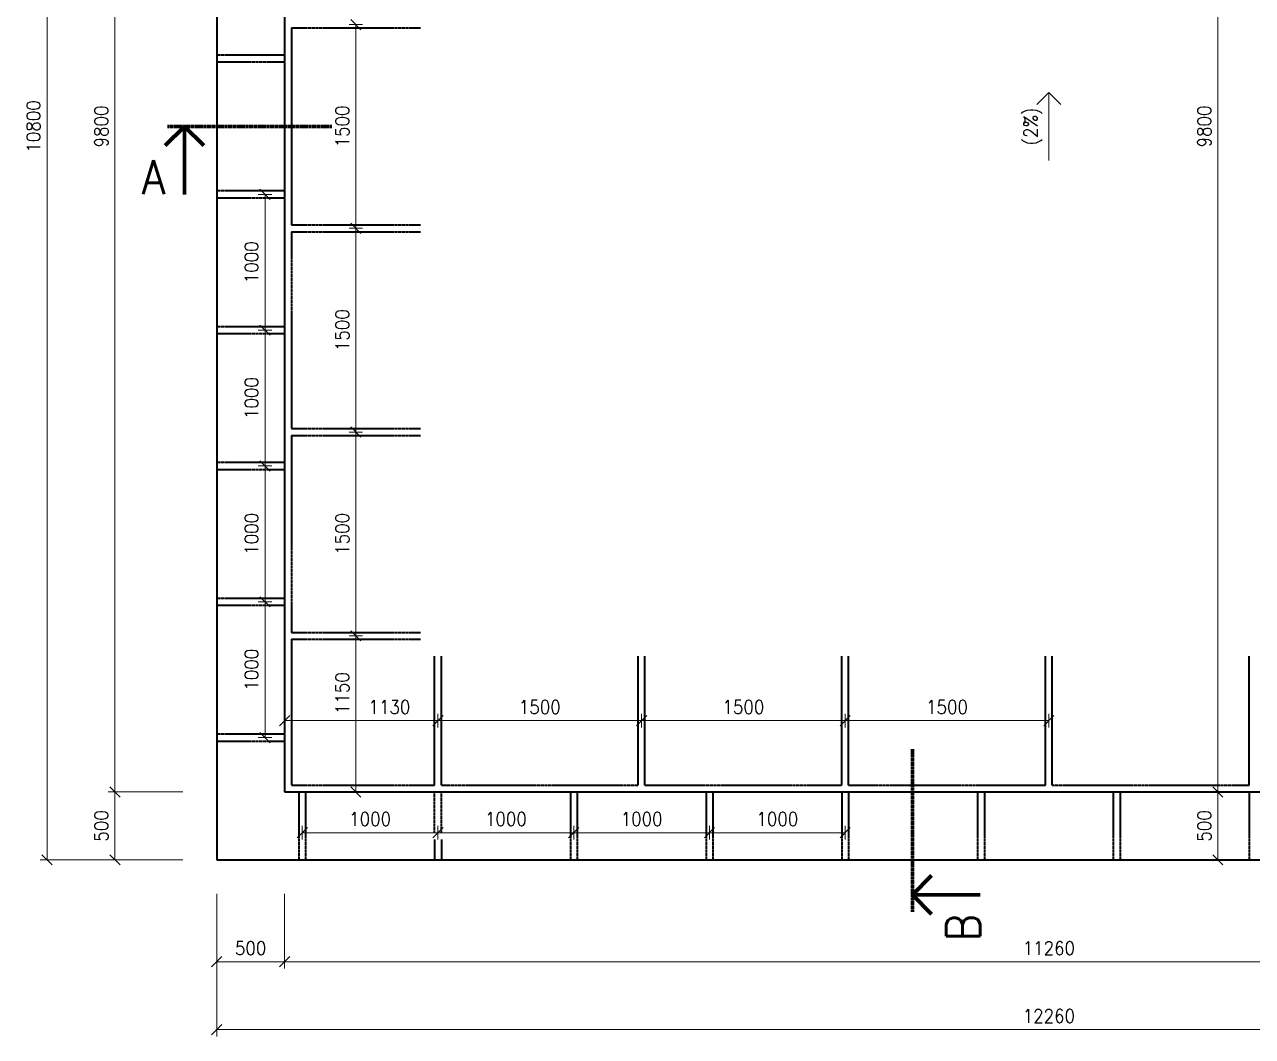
# Model space of a CAD drawing. Header units: millimetres. Extents: x 12861 to 36957, y 18531 to 36351.
# Drawn here: x 17711 to 26757, y 22635 to 30085 of the extents above; entities that cross this region are included whole.
import ezdxf
from ezdxf.enums import TextEntityAlignment as Align

# ---------------------------------------------------------------- set-up
doc = ezdxf.new("R2010")
doc.units = ezdxf.units.MM
doc.header["$MEASUREMENT"] = 0
doc.linetypes.add('ACAD_ISO02W100', pattern=[15, 12, -3])
doc.linetypes.add('ACAD_ISO10W100', pattern=[18, 12, -3, 0, -3])
for name, color, linetype, lineweight in [('0.18', 51, 'Continuous', 18), ('0.25', 7, 'Continuous', 25), ('0.35', 6, 'Continuous', 35), ('0.6', 10, 'Continuous', 60), ('0.7', 30, 'Continuous', 70)]:
    doc.layers.add(name, color=color, linetype=linetype, lineweight=lineweight)
doc.styles.add('MyTextStyle', font='romans.shx', dxfattribs={"width": 0.9})
doc.dimstyles.new('Standard SK ext', dxfattribs={"dimtxt": 100, "dimasz": 75, "dimexe": 50, "dimexo": 0, "dimgap": 50, "dimtad": 1, "dimdec": 0, "dimrnd": 5, "dimzin": 0, "dimdsep": 46, "dimtxsty": 'MyTextStyle', "dimblk": 'OBLIQUE', "dimcen": 0, "dimclrd": 51, "dimclre": 51, "dimadec": 0, "dimazin": 0, "dimtfac": 1, "dimtdec": 0, "dimtofl": 0, "dimtmove": 0, "dimatfit": 2, "dimfxl": 500, "dimfxlon": 1, "dimtolj": 1, "dimtzin": 0, "dimlwd": 18, "dimlwe": 18, "dimarcsym": 0})
doc.dimstyles.new('Standard SK int', dxfattribs={"dimtxt": 100, "dimasz": 75, "dimexe": 50, "dimexo": 0, "dimgap": 50, "dimtad": 1, "dimdec": 0, "dimrnd": 5, "dimzin": 0, "dimtxsty": 'MyTextStyle', "dimblk": 'OBLIQUE', "dimcen": 0, "dimclrd": 51, "dimclre": 51, "dimadec": 0, "dimazin": 1, "dimtm": 1e-09, "dimtfac": 1, "dimtdec": 0, "dimtofl": 0, "dimtmove": 0, "dimatfit": 2, "dimfxl": 50, "dimfxlon": 1, "dimtfill": 1, "dimtfillclr": 250, "dimtolj": 1, "dimtzin": 0, "dimlwd": 18, "dimlwe": 18, "dimarcsym": 0})

# ---------------------------------------------------------------- blocks, each defined once
blk = doc.blocks.new('_Oblique')
at = {"color": 0, "linetype": 'ByBlock', "lineweight": -2}
blk.add_line((-0.5, -0.5), (0.5, 0.5), dxfattribs=at)
blk = doc.blocks.new('*D4')
at = {"layer": '0.25', "color": 51, "linetype": 'Continuous', "lineweight": 18, "transparency": 16777216}
for p, q in [((19127.1, 23684.9), (19127.1, 23134.9)), ((19627.1, 23684.9), (19627.1, 23134.9)), ((19127.1, 23184.9), (19627.1, 23184.9))]:
    blk.add_line(p, q, dxfattribs=at)
at = {"layer": 'Defpoints', "color": 0, "linetype": 'Continuous', "transparency": 16777216}
for p in [(19627.1, 24434.9), (19127.1, 23934.9), (19627.1, 23184.9)]:
    blk.add_point(p, dxfattribs=at)
at = {"layer": '0.25', "color": 51, "linetype": 'Continuous', "lineweight": 18, "transparency": 16777216, "xscale": 75, "yscale": 75, "zscale": 75, "rotation": 180}
blk.add_blockref('_Oblique', (19127.1, 23184.9), dxfattribs=at)
at = {"layer": '0.25', "color": 51, "linetype": 'Continuous', "lineweight": 18, "transparency": 16777216, "xscale": 75, "yscale": 75, "zscale": 75}
blk.add_blockref('_Oblique', (19627.1, 23184.9), dxfattribs=at)
at = {"layer": '0.25', "color": 0, "linetype": 'Continuous', "transparency": 16777216, "insert": (19377.1, 23284.9), "char_height": 100, "attachment_point": 5, "style": 'MyTextStyle'}
blk.add_mtext('\\A1;500', dxfattribs=at)
blk = doc.blocks.new('*D5')
at = {"layer": '0.25', "color": 51, "linetype": 'Continuous', "lineweight": 18, "transparency": 16777216}
for p, q in [((19627.1, 23684.9), (19627.1, 23134.9)), ((30887.1, 23684.9), (30887.1, 23134.9)), ((19627.1, 23184.9), (30887.1, 23184.9))]:
    blk.add_line(p, q, dxfattribs=at)
at = {"layer": 'Defpoints', "color": 0, "linetype": 'Continuous', "transparency": 16777216}
for p in [(19627.1, 24434.9), (30887.1, 24434.9), (30887.1, 23184.9)]:
    blk.add_point(p, dxfattribs=at)
at = {"layer": '0.25', "color": 51, "linetype": 'Continuous', "lineweight": 18, "transparency": 16777216, "xscale": 75, "yscale": 75, "zscale": 75, "rotation": 180}
blk.add_blockref('_Oblique', (19627.1, 23184.9), dxfattribs=at)
at = {"layer": '0.25', "color": 51, "linetype": 'Continuous', "lineweight": 18, "transparency": 16777216, "xscale": 75, "yscale": 75, "zscale": 75}
blk.add_blockref('_Oblique', (30887.1, 23184.9), dxfattribs=at)
at = {"layer": '0.25', "color": 0, "linetype": 'Continuous', "transparency": 16777216, "insert": (25257.1, 23284.9), "char_height": 100, "attachment_point": 5, "style": 'MyTextStyle'}
blk.add_mtext('\\A1;11260', dxfattribs=at)
blk = doc.blocks.new('*D7')
at = {"layer": '0.25', "color": 51, "linetype": 'Continuous', "lineweight": 18, "transparency": 16777216}
for p, q in [((19127.1, 23184.9), (19127.1, 22634.9)), ((31387.1, 23184.9), (31387.1, 22634.9)), ((19127.1, 22684.9), (31387.1, 22684.9))]:
    blk.add_line(p, q, dxfattribs=at)
at = {"layer": 'Defpoints', "color": 0, "linetype": 'Continuous', "transparency": 16777216}
for p in [(19127.1, 23934.9), (31387.1, 23934.9), (31387.1, 22684.9)]:
    blk.add_point(p, dxfattribs=at)
at = {"layer": '0.25', "color": 51, "linetype": 'Continuous', "lineweight": 18, "transparency": 16777216, "xscale": 75, "yscale": 75, "zscale": 75, "rotation": 180}
blk.add_blockref('_Oblique', (19127.1, 22684.9), dxfattribs=at)
at = {"layer": '0.25', "color": 51, "linetype": 'Continuous', "lineweight": 18, "transparency": 16777216, "xscale": 75, "yscale": 75, "zscale": 75}
blk.add_blockref('_Oblique', (31387.1, 22684.9), dxfattribs=at)
at = {"layer": '0.25', "color": 0, "linetype": 'Continuous', "transparency": 16777216, "insert": (25257.1, 22784.9), "char_height": 100, "attachment_point": 5, "style": 'MyTextStyle'}
blk.add_mtext('\\A1;12260', dxfattribs=at)
blk = doc.blocks.new('*D8')
at = {"layer": '0.25', "color": 51, "linetype": 'Continuous', "lineweight": 18, "transparency": 16777216}
for p, q in [((18877.1, 24434.9), (18327.1, 24434.9)), ((18377.1, 23934.9), (18377.1, 24434.9)), ((18877.1, 23934.9), (18327.1, 23934.9))]:
    blk.add_line(p, q, dxfattribs=at)
at = {"layer": 'Defpoints', "color": 0, "linetype": 'Continuous', "transparency": 16777216}
for p in [(18377.1, 24434.9), (19627.1, 24434.9), (19127.1, 23934.9)]:
    blk.add_point(p, dxfattribs=at)
at = {"layer": '0.25', "color": 51, "linetype": 'Continuous', "lineweight": 18, "transparency": 16777216, "xscale": 75, "yscale": 75, "zscale": 75}
for p, rotation in [((18377.1, 24434.9), 90), ((18377.1, 23934.9), 270)]:
    blk.add_blockref('_Oblique', p, dxfattribs=dict(at, rotation=rotation))
at = {"layer": '0.25', "color": 0, "linetype": 'Continuous', "transparency": 16777216, "insert": (18277.1, 24184.9), "char_height": 100, "attachment_point": 5, "rotation": 90, "style": 'MyTextStyle'}
blk.add_mtext('\\A1;500', dxfattribs=at)
blk = doc.blocks.new('*D9')
at = {"layer": '0.25', "color": 51, "linetype": 'Continuous', "lineweight": 18, "transparency": 16777216}
for p, q in [((18877.1, 34234.9), (18327.1, 34234.9)), ((18377.1, 24434.9), (18377.1, 34234.9)), ((18877.1, 24434.9), (18327.1, 24434.9))]:
    blk.add_line(p, q, dxfattribs=at)
at = {"layer": 'Defpoints', "color": 0, "linetype": 'Continuous', "transparency": 16777216}
for p in [(18377.1, 34234.9), (19627.1, 34234.9), (19627.1, 24434.9)]:
    blk.add_point(p, dxfattribs=at)
at = {"layer": '0.25', "color": 51, "linetype": 'Continuous', "lineweight": 18, "transparency": 16777216, "xscale": 75, "yscale": 75, "zscale": 75}
for p, rotation in [((18377.1, 34234.9), 90), ((18377.1, 24434.9), 270)]:
    blk.add_blockref('_Oblique', p, dxfattribs=dict(at, rotation=rotation))
at = {"layer": '0.25', "color": 0, "linetype": 'Continuous', "transparency": 16777216, "insert": (18277.1, 29334.9), "char_height": 100, "attachment_point": 5, "rotation": 90, "style": 'MyTextStyle'}
blk.add_mtext('\\A1;9800', dxfattribs=at)
blk = doc.blocks.new('*D11')
at = {"layer": '0.25', "color": 51, "linetype": 'Continuous', "lineweight": 18, "transparency": 16777216}
for p, q in [((18377.1, 34734.9), (17827.1, 34734.9)), ((17877.1, 23934.9), (17877.1, 34734.9)), ((18377.1, 23934.9), (17827.1, 23934.9))]:
    blk.add_line(p, q, dxfattribs=at)
at = {"layer": 'Defpoints', "color": 0, "linetype": 'Continuous', "transparency": 16777216}
for p in [(17877.1, 34734.9), (19127.1, 34734.9), (19127.1, 23934.9)]:
    blk.add_point(p, dxfattribs=at)
at = {"layer": '0.25', "color": 51, "linetype": 'Continuous', "lineweight": 18, "transparency": 16777216, "xscale": 75, "yscale": 75, "zscale": 75}
for p, rotation in [((17877.1, 34734.9), 90), ((17877.1, 23934.9), 270)]:
    blk.add_blockref('_Oblique', p, dxfattribs=dict(at, rotation=rotation))
at = {"layer": '0.25', "color": 0, "linetype": 'Continuous', "transparency": 16777216, "insert": (17777.1, 29334.9), "char_height": 100, "attachment_point": 5, "rotation": 90, "style": 'MyTextStyle'}
blk.add_mtext('\\A1;10800', dxfattribs=at)
blk = doc.blocks.new('*D13')
at = {"layer": '0.25', "color": 51, "linetype": 'Continuous', "lineweight": 18, "transparency": 16777216}
for p, q in [((32137.1, 34734.9), (32687.1, 34734.9)), ((32637.1, 23934.9), (32637.1, 34734.9)), ((32137.1, 23934.9), (32687.1, 23934.9))]:
    blk.add_line(p, q, dxfattribs=at)
at = {"layer": 'Defpoints', "color": 0, "linetype": 'Continuous', "transparency": 16777216}
for p in [(19127.1, 34734.9), (32637.1, 34734.9), (31387.1, 23934.9)]:
    blk.add_point(p, dxfattribs=at)
at = {"layer": '0.25', "color": 51, "linetype": 'Continuous', "lineweight": 18, "transparency": 16777216, "xscale": 75, "yscale": 75, "zscale": 75}
for p, rotation in [((32637.1, 34734.9), 90), ((32637.1, 23934.9), 270)]:
    blk.add_blockref('_Oblique', p, dxfattribs=dict(at, rotation=rotation))
at = {"layer": '0.25', "color": 0, "linetype": 'Continuous', "transparency": 16777216, "insert": (32537.1, 29334.9), "char_height": 100, "attachment_point": 5, "rotation": 90, "style": 'MyTextStyle'}
blk.add_mtext('\\A1;10800', dxfattribs=at)
blk = doc.blocks.new('*D14')
at = {"layer": '0.25', "color": 51, "linetype": 'Continuous', "lineweight": 18, "transparency": 16777216}
for p, q in [((19627.1, 24909.9), (19627.1, 25009.9)), ((20757.1, 24909.9), (20757.1, 25009.9)), ((19627.1, 24959.9), (20757.1, 24959.9))]:
    blk.add_line(p, q, dxfattribs=at)
at = {"layer": 'Defpoints', "color": 0, "linetype": 'Continuous', "transparency": 16777216}
for p in [(20757.1, 24959.9), (19627.1, 24809.9), (20757.1, 24484.9)]:
    blk.add_point(p, dxfattribs=at)
at = {"layer": '0.25', "color": 51, "linetype": 'Continuous', "lineweight": 18, "transparency": 16777216, "xscale": 75, "yscale": 75, "zscale": 75, "rotation": 180}
blk.add_blockref('_Oblique', (19627.1, 24959.9), dxfattribs=at)
at = {"layer": '0.25', "color": 51, "linetype": 'Continuous', "lineweight": 18, "transparency": 16777216, "xscale": 75, "yscale": 75, "zscale": 75}
blk.add_blockref('_Oblique', (20757.1, 24959.9), dxfattribs=at)
at = {"layer": '0.25', "color": 0, "linetype": 'Continuous', "transparency": 16777216, "insert": (20399.2, 25059.9), "char_height": 100, "attachment_point": 5, "style": 'MyTextStyle', "bg_fill": 3, "box_fill_scale": 1.25, "bg_fill_color": 256, "bg_fill_true_color": 13158600, "bg_fill_transparency": 0}
blk.add_mtext('\\A1;1130', dxfattribs=at)
blk = doc.blocks.new('*D15')
at = {"layer": '0.25', "color": 51, "linetype": 'Continuous', "lineweight": 18, "transparency": 16777216}
for p, q in [((20757.1, 24909.9), (20757.1, 25009.9)), ((22257.1, 24909.9), (22257.1, 25009.9)), ((20757.1, 24959.9), (22257.1, 24959.9))]:
    blk.add_line(p, q, dxfattribs=at)
at = {"layer": 'Defpoints', "color": 0, "linetype": 'Continuous', "transparency": 16777216}
for p in [(22257.1, 24959.9), (20757.1, 24484.9), (22257.1, 24484.9)]:
    blk.add_point(p, dxfattribs=at)
at = {"layer": '0.25', "color": 51, "linetype": 'Continuous', "lineweight": 18, "transparency": 16777216, "xscale": 75, "yscale": 75, "zscale": 75, "rotation": 180}
blk.add_blockref('_Oblique', (20757.1, 24959.9), dxfattribs=at)
at = {"layer": '0.25', "color": 51, "linetype": 'Continuous', "lineweight": 18, "transparency": 16777216, "xscale": 75, "yscale": 75, "zscale": 75}
blk.add_blockref('_Oblique', (22257.1, 24959.9), dxfattribs=at)
at = {"layer": '0.25', "color": 0, "linetype": 'Continuous', "transparency": 16777216, "insert": (21507.1, 25059.9), "char_height": 100, "attachment_point": 5, "style": 'MyTextStyle', "bg_fill": 3, "box_fill_scale": 1.25, "bg_fill_color": 256, "bg_fill_true_color": 13158600, "bg_fill_transparency": 0}
blk.add_mtext('\\A1;1500', dxfattribs=at)
blk = doc.blocks.new('*D16')
at = {"layer": '0.25', "color": 51, "linetype": 'Continuous', "lineweight": 18, "transparency": 16777216}
for p, q in [((22257.1, 24909.9), (22257.1, 25009.9)), ((23757.1, 24909.9), (23757.1, 25009.9)), ((22257.1, 24959.9), (23757.1, 24959.9))]:
    blk.add_line(p, q, dxfattribs=at)
at = {"layer": 'Defpoints', "color": 0, "linetype": 'Continuous', "transparency": 16777216}
for p in [(23757.1, 24959.9), (22257.1, 24484.9), (23757.1, 24484.9)]:
    blk.add_point(p, dxfattribs=at)
at = {"layer": '0.25', "color": 51, "linetype": 'Continuous', "lineweight": 18, "transparency": 16777216, "xscale": 75, "yscale": 75, "zscale": 75, "rotation": 180}
blk.add_blockref('_Oblique', (22257.1, 24959.9), dxfattribs=at)
at = {"layer": '0.25', "color": 51, "linetype": 'Continuous', "lineweight": 18, "transparency": 16777216, "xscale": 75, "yscale": 75, "zscale": 75}
blk.add_blockref('_Oblique', (23757.1, 24959.9), dxfattribs=at)
at = {"layer": '0.25', "color": 0, "linetype": 'Continuous', "transparency": 16777216, "insert": (23007.1, 25059.9), "char_height": 100, "attachment_point": 5, "style": 'MyTextStyle', "bg_fill": 3, "box_fill_scale": 1.25, "bg_fill_color": 256, "bg_fill_true_color": 13158600, "bg_fill_transparency": 0}
blk.add_mtext('\\A1;1500', dxfattribs=at)
blk = doc.blocks.new('*D17')
at = {"layer": '0.25', "color": 51, "linetype": 'Continuous', "lineweight": 18, "transparency": 16777216}
for p, q in [((23757.1, 24909.9), (23757.1, 25009.9)), ((25257.1, 24909.9), (25257.1, 25009.9)), ((23757.1, 24959.9), (25257.1, 24959.9))]:
    blk.add_line(p, q, dxfattribs=at)
at = {"layer": 'Defpoints', "color": 0, "linetype": 'Continuous', "transparency": 16777216}
for p in [(25257.1, 24959.9), (23757.1, 24484.9), (25257.1, 24484.9)]:
    blk.add_point(p, dxfattribs=at)
at = {"layer": '0.25', "color": 51, "linetype": 'Continuous', "lineweight": 18, "transparency": 16777216, "xscale": 75, "yscale": 75, "zscale": 75, "rotation": 180}
blk.add_blockref('_Oblique', (23757.1, 24959.9), dxfattribs=at)
at = {"layer": '0.25', "color": 51, "linetype": 'Continuous', "lineweight": 18, "transparency": 16777216, "xscale": 75, "yscale": 75, "zscale": 75}
blk.add_blockref('_Oblique', (25257.1, 24959.9), dxfattribs=at)
at = {"layer": '0.25', "color": 0, "linetype": 'Continuous', "transparency": 16777216, "insert": (24507.1, 25059.9), "char_height": 100, "attachment_point": 5, "style": 'MyTextStyle', "bg_fill": 3, "box_fill_scale": 1.25, "bg_fill_color": 256, "bg_fill_true_color": 13158600, "bg_fill_transparency": 0}
blk.add_mtext('\\A1;1500', dxfattribs=at)
blk = doc.blocks.new('*D18')
at = {"layer": '0.25', "color": 51, "linetype": 'Continuous', "lineweight": 18, "transparency": 16777216}
for p, q in [((20102.1, 25584.9), (20202.1, 25584.9)), ((20152.1, 24434.9), (20152.1, 25584.9)), ((20102.1, 24434.9), (20202.1, 24434.9))]:
    blk.add_line(p, q, dxfattribs=at)
at = {"layer": 'Defpoints', "color": 0, "linetype": 'Continuous', "transparency": 16777216}
for p in [(19677.1, 25584.9), (20152.1, 25584.9), (19627.1, 24434.9)]:
    blk.add_point(p, dxfattribs=at)
at = {"layer": '0.25', "color": 51, "linetype": 'Continuous', "lineweight": 18, "transparency": 16777216, "xscale": 75, "yscale": 75, "zscale": 75}
for p, rotation in [((20152.1, 25584.9), 90), ((20152.1, 24434.9), 270)]:
    blk.add_blockref('_Oblique', p, dxfattribs=dict(at, rotation=rotation))
at = {"layer": '0.25', "color": 0, "linetype": 'Continuous', "transparency": 16777216, "insert": (20052.1, 25162.2), "char_height": 100, "attachment_point": 5, "rotation": 90, "style": 'MyTextStyle', "bg_fill": 3, "box_fill_scale": 1.25, "bg_fill_color": 256, "bg_fill_true_color": 13158600, "bg_fill_transparency": 0}
blk.add_mtext('\\A1;1150', dxfattribs=at)
blk = doc.blocks.new('*D19')
at = {"layer": '0.25', "color": 51, "linetype": 'Continuous', "lineweight": 18, "transparency": 16777216}
for p, q in [((20102.1, 27084.9), (20202.1, 27084.9)), ((20152.1, 25584.9), (20152.1, 27084.9)), ((20102.1, 25584.9), (20202.1, 25584.9))]:
    blk.add_line(p, q, dxfattribs=at)
at = {"layer": 'Defpoints', "color": 0, "linetype": 'Continuous', "transparency": 16777216}
for p in [(19677.1, 27084.9), (20152.1, 27084.9), (19677.1, 25584.9)]:
    blk.add_point(p, dxfattribs=at)
at = {"layer": '0.25', "color": 51, "linetype": 'Continuous', "lineweight": 18, "transparency": 16777216, "xscale": 75, "yscale": 75, "zscale": 75}
for p, rotation in [((20152.1, 27084.9), 90), ((20152.1, 25584.9), 270)]:
    blk.add_blockref('_Oblique', p, dxfattribs=dict(at, rotation=rotation))
at = {"layer": '0.25', "color": 0, "linetype": 'Continuous', "transparency": 16777216, "insert": (20052.1, 26334.9), "char_height": 100, "attachment_point": 5, "rotation": 90, "style": 'MyTextStyle', "bg_fill": 3, "box_fill_scale": 1.25, "bg_fill_color": 256, "bg_fill_true_color": 13158600, "bg_fill_transparency": 0}
blk.add_mtext('\\A1;1500', dxfattribs=at)
blk = doc.blocks.new('*D20')
at = {"layer": '0.25', "color": 51, "linetype": 'Continuous', "lineweight": 18, "transparency": 16777216}
for p, q in [((20102.1, 28584.9), (20202.1, 28584.9)), ((20152.1, 27084.9), (20152.1, 28584.9)), ((20102.1, 27084.9), (20202.1, 27084.9))]:
    blk.add_line(p, q, dxfattribs=at)
at = {"layer": 'Defpoints', "color": 0, "linetype": 'Continuous', "transparency": 16777216}
for p in [(19677.1, 28584.9), (20152.1, 28584.9), (19677.1, 27084.9)]:
    blk.add_point(p, dxfattribs=at)
at = {"layer": '0.25', "color": 51, "linetype": 'Continuous', "lineweight": 18, "transparency": 16777216, "xscale": 75, "yscale": 75, "zscale": 75}
for p, rotation in [((20152.1, 28584.9), 90), ((20152.1, 27084.9), 270)]:
    blk.add_blockref('_Oblique', p, dxfattribs=dict(at, rotation=rotation))
at = {"layer": '0.25', "color": 0, "linetype": 'Continuous', "transparency": 16777216, "insert": (20052.1, 27834.9), "char_height": 100, "attachment_point": 5, "rotation": 90, "style": 'MyTextStyle', "bg_fill": 3, "box_fill_scale": 1.25, "bg_fill_color": 256, "bg_fill_true_color": 13158600, "bg_fill_transparency": 0}
blk.add_mtext('\\A1;1500', dxfattribs=at)
blk = doc.blocks.new('*D21')
at = {"layer": '0.25', "color": 51, "linetype": 'Continuous', "lineweight": 18, "transparency": 16777216}
for p, q in [((20102.1, 30084.9), (20202.1, 30084.9)), ((20152.1, 28584.9), (20152.1, 30084.9)), ((20102.1, 28584.9), (20202.1, 28584.9))]:
    blk.add_line(p, q, dxfattribs=at)
at = {"layer": 'Defpoints', "color": 0, "linetype": 'Continuous', "transparency": 16777216}
for p in [(19677.1, 30084.9), (20152.1, 30084.9), (19677.1, 28584.9)]:
    blk.add_point(p, dxfattribs=at)
at = {"layer": '0.25', "color": 51, "linetype": 'Continuous', "lineweight": 18, "transparency": 16777216, "xscale": 75, "yscale": 75, "zscale": 75}
for p, rotation in [((20152.1, 30084.9), 90), ((20152.1, 28584.9), 270)]:
    blk.add_blockref('_Oblique', p, dxfattribs=dict(at, rotation=rotation))
at = {"layer": '0.25', "color": 0, "linetype": 'Continuous', "transparency": 16777216, "insert": (20052.1, 29334.9), "char_height": 100, "attachment_point": 5, "rotation": 90, "style": 'MyTextStyle', "bg_fill": 3, "box_fill_scale": 1.25, "bg_fill_color": 256, "bg_fill_true_color": 13158600, "bg_fill_transparency": 0}
blk.add_mtext('\\A1;1500', dxfattribs=at)
blk = doc.blocks.new('*D28')
at = {"layer": '0.25', "color": 51, "linetype": 'Continuous', "lineweight": 18, "transparency": 16777216}
for p, q in [((26552.5, 24434.9), (26452.5, 24434.9)), ((26502.5, 23934.9), (26502.5, 24434.9)), ((26552.5, 23934.9), (26452.5, 23934.9))]:
    blk.add_line(p, q, dxfattribs=at)
at = {"layer": 'Defpoints', "color": 0, "linetype": 'Continuous', "transparency": 16777216}
for p in [(26502.5, 24434.9), (30887.1, 24434.9), (30887.1, 23934.9)]:
    blk.add_point(p, dxfattribs=at)
at = {"layer": '0.25', "color": 51, "linetype": 'Continuous', "lineweight": 18, "transparency": 16777216, "xscale": 75, "yscale": 75, "zscale": 75}
for p, rotation in [((26502.5, 24434.9), 90), ((26502.5, 23934.9), 270)]:
    blk.add_blockref('_Oblique', p, dxfattribs=dict(at, rotation=rotation))
at = {"layer": '0.25', "color": 0, "linetype": 'Continuous', "transparency": 16777216, "insert": (26402.5, 24184.9), "char_height": 100, "attachment_point": 5, "rotation": 90, "style": 'MyTextStyle', "bg_fill": 3, "box_fill_scale": 1.25, "bg_fill_color": 256, "bg_fill_true_color": 13158600, "bg_fill_transparency": 0}
blk.add_mtext('\\A1;500', dxfattribs=at)
blk = doc.blocks.new('*D29')
at = {"layer": '0.25', "color": 51, "linetype": 'Continuous', "lineweight": 18, "transparency": 16777216}
for p, q in [((26452.5, 34234.9), (26552.5, 34234.9)), ((26502.5, 24434.9), (26502.5, 34234.9)), ((26552.5, 24434.9), (26452.5, 24434.9))]:
    blk.add_line(p, q, dxfattribs=at)
at = {"layer": 'Defpoints', "color": 0, "linetype": 'Continuous', "transparency": 16777216}
for p in [(19627.1, 34234.9), (26502.5, 34234.9), (30887.1, 24434.9)]:
    blk.add_point(p, dxfattribs=at)
at = {"layer": '0.25', "color": 51, "linetype": 'Continuous', "lineweight": 18, "transparency": 16777216, "xscale": 75, "yscale": 75, "zscale": 75}
for p, rotation in [((26502.5, 34234.9), 90), ((26502.5, 24434.9), 270)]:
    blk.add_blockref('_Oblique', p, dxfattribs=dict(at, rotation=rotation))
at = {"layer": '0.25', "color": 0, "linetype": 'Continuous', "transparency": 16777216, "insert": (26402.5, 29334.9), "char_height": 100, "attachment_point": 5, "rotation": 90, "style": 'MyTextStyle', "bg_fill": 3, "box_fill_scale": 1.25, "bg_fill_color": 256, "bg_fill_true_color": 13158600, "bg_fill_transparency": 0}
blk.add_mtext('\\A1;9800', dxfattribs=at)
blk = doc.blocks.new('*D38')
at = {"layer": '0.25', "color": 51, "linetype": 'Continuous', "lineweight": 18, "transparency": 16777216}
for p, q in [((19757.1, 24184.9), (19757.1, 24084.9)), ((20757.1, 24184.9), (20757.1, 24084.9)), ((19757.1, 24134.9), (20757.1, 24134.9))]:
    blk.add_line(p, q, dxfattribs=at)
at = {"layer": 'Defpoints', "color": 0, "linetype": 'Continuous', "transparency": 16777216}
for p in [(19757.1, 24434.9), (20757.1, 24434.9), (20757.1, 24134.9)]:
    blk.add_point(p, dxfattribs=at)
at = {"layer": '0.25', "color": 51, "linetype": 'Continuous', "lineweight": 18, "transparency": 16777216, "xscale": 75, "yscale": 75, "zscale": 75, "rotation": 180}
blk.add_blockref('_Oblique', (19757.1, 24134.9), dxfattribs=at)
at = {"layer": '0.25', "color": 51, "linetype": 'Continuous', "lineweight": 18, "transparency": 16777216, "xscale": 75, "yscale": 75, "zscale": 75}
blk.add_blockref('_Oblique', (20757.1, 24134.9), dxfattribs=at)
at = {"layer": '0.25', "color": 0, "linetype": 'Continuous', "transparency": 16777216, "insert": (20257.1, 24234.9), "char_height": 100, "attachment_point": 5, "style": 'MyTextStyle', "bg_fill": 3, "box_fill_scale": 1.25, "bg_fill_color": 256, "bg_fill_true_color": 13158600, "bg_fill_transparency": 0}
blk.add_mtext('\\A1;1000', dxfattribs=at)
blk = doc.blocks.new('*D39')
at = {"layer": '0.25', "color": 51, "linetype": 'Continuous', "lineweight": 18, "transparency": 16777216}
for p, q in [((20757.1, 24184.9), (20757.1, 24084.9)), ((21757.1, 24184.9), (21757.1, 24084.9)), ((20757.1, 24134.9), (21757.1, 24134.9))]:
    blk.add_line(p, q, dxfattribs=at)
at = {"layer": 'Defpoints', "color": 0, "linetype": 'Continuous', "transparency": 16777216}
for p in [(20757.1, 24434.9), (21757.1, 24434.9), (21757.1, 24134.9)]:
    blk.add_point(p, dxfattribs=at)
at = {"layer": '0.25', "color": 51, "linetype": 'Continuous', "lineweight": 18, "transparency": 16777216, "xscale": 75, "yscale": 75, "zscale": 75, "rotation": 180}
blk.add_blockref('_Oblique', (20757.1, 24134.9), dxfattribs=at)
at = {"layer": '0.25', "color": 51, "linetype": 'Continuous', "lineweight": 18, "transparency": 16777216, "xscale": 75, "yscale": 75, "zscale": 75}
blk.add_blockref('_Oblique', (21757.1, 24134.9), dxfattribs=at)
at = {"layer": '0.25', "color": 0, "linetype": 'Continuous', "transparency": 16777216, "insert": (21257.1, 24234.9), "char_height": 100, "attachment_point": 5, "style": 'MyTextStyle', "bg_fill": 3, "box_fill_scale": 1.25, "bg_fill_color": 256, "bg_fill_true_color": 13158600, "bg_fill_transparency": 0}
blk.add_mtext('\\A1;1000', dxfattribs=at)
blk = doc.blocks.new('*D40')
at = {"layer": '0.25', "color": 51, "linetype": 'Continuous', "lineweight": 18, "transparency": 16777216}
for p, q in [((21757.1, 24184.9), (21757.1, 24084.9)), ((22757.1, 24184.9), (22757.1, 24084.9)), ((21757.1, 24134.9), (22757.1, 24134.9))]:
    blk.add_line(p, q, dxfattribs=at)
at = {"layer": 'Defpoints', "color": 0, "linetype": 'Continuous', "transparency": 16777216}
for p in [(21757.1, 24434.9), (22757.1, 24434.9), (22757.1, 24134.9)]:
    blk.add_point(p, dxfattribs=at)
at = {"layer": '0.25', "color": 51, "linetype": 'Continuous', "lineweight": 18, "transparency": 16777216, "xscale": 75, "yscale": 75, "zscale": 75, "rotation": 180}
blk.add_blockref('_Oblique', (21757.1, 24134.9), dxfattribs=at)
at = {"layer": '0.25', "color": 51, "linetype": 'Continuous', "lineweight": 18, "transparency": 16777216, "xscale": 75, "yscale": 75, "zscale": 75}
blk.add_blockref('_Oblique', (22757.1, 24134.9), dxfattribs=at)
at = {"layer": '0.25', "color": 0, "linetype": 'Continuous', "transparency": 16777216, "insert": (22257.1, 24234.9), "char_height": 100, "attachment_point": 5, "style": 'MyTextStyle', "bg_fill": 3, "box_fill_scale": 1.25, "bg_fill_color": 256, "bg_fill_true_color": 13158600, "bg_fill_transparency": 0}
blk.add_mtext('\\A1;1000', dxfattribs=at)
blk = doc.blocks.new('*D41')
at = {"layer": '0.25', "color": 51, "linetype": 'Continuous', "lineweight": 18, "transparency": 16777216}
for p, q in [((22757.1, 24184.9), (22757.1, 24084.9)), ((23757.1, 24184.9), (23757.1, 24084.9)), ((22757.1, 24134.9), (23757.1, 24134.9))]:
    blk.add_line(p, q, dxfattribs=at)
at = {"layer": 'Defpoints', "color": 0, "linetype": 'Continuous', "transparency": 16777216}
for p in [(22757.1, 24434.9), (23757.1, 24434.9), (23757.1, 24134.9)]:
    blk.add_point(p, dxfattribs=at)
at = {"layer": '0.25', "color": 51, "linetype": 'Continuous', "lineweight": 18, "transparency": 16777216, "xscale": 75, "yscale": 75, "zscale": 75, "rotation": 180}
blk.add_blockref('_Oblique', (22757.1, 24134.9), dxfattribs=at)
at = {"layer": '0.25', "color": 51, "linetype": 'Continuous', "lineweight": 18, "transparency": 16777216, "xscale": 75, "yscale": 75, "zscale": 75}
blk.add_blockref('_Oblique', (23757.1, 24134.9), dxfattribs=at)
at = {"layer": '0.25', "color": 0, "linetype": 'Continuous', "transparency": 16777216, "insert": (23257.1, 24234.9), "char_height": 100, "attachment_point": 5, "style": 'MyTextStyle', "bg_fill": 3, "box_fill_scale": 1.25, "bg_fill_color": 256, "bg_fill_true_color": 13158600, "bg_fill_transparency": 0}
blk.add_mtext('\\A1;1000', dxfattribs=at)
blk = doc.blocks.new('*D42')
at = {"layer": '0.25', "color": 51, "linetype": 'Continuous', "lineweight": 18, "transparency": 16777216}
for p, q in [((19433.3, 25834.9), (19533.3, 25834.9)), ((19483.3, 24834.9), (19483.3, 25834.9)), ((19433.3, 24834.9), (19533.3, 24834.9))]:
    blk.add_line(p, q, dxfattribs=at)
at = {"layer": 'Defpoints', "color": 0, "linetype": 'Continuous', "transparency": 16777216}
for p in [(19127.1, 25834.9), (19483.3, 25834.9), (19127.1, 24834.9)]:
    blk.add_point(p, dxfattribs=at)
at = {"layer": '0.25', "color": 51, "linetype": 'Continuous', "lineweight": 18, "transparency": 16777216, "xscale": 75, "yscale": 75, "zscale": 75}
for p, rotation in [((19483.3, 25834.9), 90), ((19483.3, 24834.9), 270)]:
    blk.add_blockref('_Oblique', p, dxfattribs=dict(at, rotation=rotation))
at = {"layer": '0.25', "color": 0, "linetype": 'Continuous', "transparency": 16777216, "insert": (19383.3, 25334.9), "char_height": 100, "attachment_point": 5, "rotation": 90, "style": 'MyTextStyle', "bg_fill": 3, "box_fill_scale": 1.25, "bg_fill_color": 256, "bg_fill_true_color": 13158600, "bg_fill_transparency": 0}
blk.add_mtext('\\A1;1000', dxfattribs=at)
blk = doc.blocks.new('*D43')
at = {"layer": '0.25', "color": 51, "linetype": 'Continuous', "lineweight": 18, "transparency": 16777216}
for p, q in [((19433.3, 26834.9), (19533.3, 26834.9)), ((19483.3, 25834.9), (19483.3, 26834.9)), ((19433.3, 25834.9), (19533.3, 25834.9))]:
    blk.add_line(p, q, dxfattribs=at)
at = {"layer": 'Defpoints', "color": 0, "linetype": 'Continuous', "transparency": 16777216}
for p in [(19127.1, 26834.9), (19483.3, 26834.9), (19127.1, 25834.9)]:
    blk.add_point(p, dxfattribs=at)
at = {"layer": '0.25', "color": 51, "linetype": 'Continuous', "lineweight": 18, "transparency": 16777216, "xscale": 75, "yscale": 75, "zscale": 75}
for p, rotation in [((19483.3, 26834.9), 90), ((19483.3, 25834.9), 270)]:
    blk.add_blockref('_Oblique', p, dxfattribs=dict(at, rotation=rotation))
at = {"layer": '0.25', "color": 0, "linetype": 'Continuous', "transparency": 16777216, "insert": (19383.3, 26334.9), "char_height": 100, "attachment_point": 5, "rotation": 90, "style": 'MyTextStyle', "bg_fill": 3, "box_fill_scale": 1.25, "bg_fill_color": 256, "bg_fill_true_color": 13158600, "bg_fill_transparency": 0}
blk.add_mtext('\\A1;1000', dxfattribs=at)
blk = doc.blocks.new('*D44')
at = {"layer": '0.25', "color": 51, "linetype": 'Continuous', "lineweight": 18, "transparency": 16777216}
for p, q in [((19433.3, 27834.9), (19533.3, 27834.9)), ((19483.3, 26834.9), (19483.3, 27834.9)), ((19433.3, 26834.9), (19533.3, 26834.9))]:
    blk.add_line(p, q, dxfattribs=at)
at = {"layer": 'Defpoints', "color": 0, "linetype": 'Continuous', "transparency": 16777216}
for p in [(19127.1, 27834.9), (19483.3, 27834.9), (19127.1, 26834.9)]:
    blk.add_point(p, dxfattribs=at)
at = {"layer": '0.25', "color": 51, "linetype": 'Continuous', "lineweight": 18, "transparency": 16777216, "xscale": 75, "yscale": 75, "zscale": 75}
for p, rotation in [((19483.3, 27834.9), 90), ((19483.3, 26834.9), 270)]:
    blk.add_blockref('_Oblique', p, dxfattribs=dict(at, rotation=rotation))
at = {"layer": '0.25', "color": 0, "linetype": 'Continuous', "transparency": 16777216, "insert": (19383.3, 27334.9), "char_height": 100, "attachment_point": 5, "rotation": 90, "style": 'MyTextStyle', "bg_fill": 3, "box_fill_scale": 1.25, "bg_fill_color": 256, "bg_fill_true_color": 13158600, "bg_fill_transparency": 0}
blk.add_mtext('\\A1;1000', dxfattribs=at)
blk = doc.blocks.new('*D45')
at = {"layer": '0.25', "color": 51, "linetype": 'Continuous', "lineweight": 18, "transparency": 16777216}
for p, q in [((19433.3, 28834.9), (19533.3, 28834.9)), ((19483.3, 27834.9), (19483.3, 28834.9)), ((19433.3, 27834.9), (19533.3, 27834.9))]:
    blk.add_line(p, q, dxfattribs=at)
at = {"layer": 'Defpoints', "color": 0, "linetype": 'Continuous', "transparency": 16777216}
for p in [(19127.1, 28834.9), (19483.3, 28834.9), (19127.1, 27834.9)]:
    blk.add_point(p, dxfattribs=at)
at = {"layer": '0.25', "color": 51, "linetype": 'Continuous', "lineweight": 18, "transparency": 16777216, "xscale": 75, "yscale": 75, "zscale": 75}
for p, rotation in [((19483.3, 28834.9), 90), ((19483.3, 27834.9), 270)]:
    blk.add_blockref('_Oblique', p, dxfattribs=dict(at, rotation=rotation))
at = {"layer": '0.25', "color": 0, "linetype": 'Continuous', "transparency": 16777216, "insert": (19383.3, 28334.9), "char_height": 100, "attachment_point": 5, "rotation": 90, "style": 'MyTextStyle', "bg_fill": 3, "box_fill_scale": 1.25, "bg_fill_color": 256, "bg_fill_true_color": 13158600, "bg_fill_transparency": 0}
blk.add_mtext('\\A1;1000', dxfattribs=at)

msp = doc.modelspace()

# ---------------------------------------------------------------- linework, layer by layer
at = {"layer": '0.18', "linetype": 'Continuous'}
for p, q in [((25257.1, 29584.9), (25168.7, 29496.5)), ((25257.1, 29084.9), (25257.1, 29584.9)), ((25257.1, 29584.9), (25345.4, 29496.5))]:
    msp.add_line(p, q, dxfattribs=at)
at = {"layer": '0.35', "linetype": 'ACAD_ISO02W100', "ltscale": 0.2}
for p, q in [((19677.1, 30059.9), (20627.1, 30059.9)), ((19627.1, 29859.9), (19127.1, 29859.9)), ((19127.1, 29809.9), (19627.1, 29809.9)), ((19627.1, 28859.9), (19127.1, 28859.9)), ((19127.1, 28809.9), (19627.1, 28809.9)), ((19677.1, 28609.9), (20627.1, 28609.9)), ((19677.1, 28559.9), (20627.1, 28559.9)), ((19627.1, 27859.9), (19127.1, 27859.9)), ((19127.1, 27809.9), (19627.1, 27809.9)), ((19677.1, 27109.9), (20627.1, 27109.9)), ((19677.1, 27059.9), (20627.1, 27059.9)), ((19627.1, 26859.9), (19127.1, 26859.9)), ((19127.1, 26809.9), (19627.1, 26809.9)), ((19627.1, 25859.9), (19127.1, 25859.9)), ((19127.1, 25809.9), (19627.1, 25809.9)), ((19677.1, 25609.9), (20627.1, 25609.9)), ((19677.1, 25559.9), (20627.1, 25559.9)), ((20732.1, 24484.9), (20732.1, 25434.9)), ((20782.1, 24484.9), (20782.1, 25434.9)), ((22232.1, 24484.9), (22232.1, 25434.9)), ((22282.1, 24484.9), (22282.1, 25434.9)), ((23732.1, 24484.9), (23732.1, 25434.9)), ((23782.1, 24484.9), (23782.1, 25434.9)), ((25232.1, 24484.9), (25232.1, 25434.9)), ((25282.1, 24484.9), (25282.1, 25434.9)), ((26732.1, 24484.9), (26732.1, 25434.9)), ((19627.1, 24859.9), (19127.1, 24859.9)), ((19127.1, 24809.9), (19627.1, 24809.9)), ((19732.1, 24434.9), (19732.1, 23934.9)), ((19782.1, 24434.9), (19782.1, 23934.9)), ((20732.1, 24134.9), (20732.1, 24434.9)), ((20782.1, 24134.9), (20782.1, 24434.9)), ((21732.1, 24434.9), (21732.1, 23934.9)), ((21782.1, 24434.9), (21782.1, 23934.9)), ((22732.1, 24434.9), (22732.1, 23934.9)), ((22782.1, 24434.9), (22782.1, 23934.9)), ((23732.1, 24434.9), (23732.1, 23934.9)), ((23782.1, 24434.9), (23782.1, 23934.9)), ((24732.1, 24434.9), (24732.1, 23934.9)), ((24782.1, 24434.9), (24782.1, 23934.9)), ((25732.1, 24434.9), (25732.1, 23934.9)), ((25782.1, 24434.9), (25782.1, 23934.9)), ((26732.1, 24434.9), (26732.1, 23934.9)), ((20732.1, 24084.9), (20732.1, 23934.9)), ((20782.1, 24084.9), (20782.1, 23934.9))]:
    msp.add_line(p, q, dxfattribs=at)
at = {"layer": '0.35', "ltscale": 2}
for points in [[(19127.1, 23934.9), (31387.1, 23934.9), (31387.1, 34734.9), (19127.1, 34734.9)], [(19627.1, 24434.9), (30887.1, 24434.9), (30887.1, 34234.9), (19627.1, 34234.9)]]:
    msp.add_lwpolyline(points, close=True, dxfattribs=at)
at = {"layer": '0.35', "linetype": 'ACAD_ISO02W100', "ltscale": 0.2}
for points in [[(19677.1, 30059.9), (19677.1, 28609.9)], [(19677.1, 28559.9), (19677.1, 27109.9)], [(19677.1, 27059.9), (19677.1, 25609.9)], [(19677.1, 25559.9), (19677.1, 24484.9), (20732.1, 24484.9)], [(20782.1, 24484.9), (22232.1, 24484.9)], [(22282.1, 24484.9), (23732.1, 24484.9)], [(23782.1, 24484.9), (25232.1, 24484.9)], [(25282.1, 24484.9), (26732.1, 24484.9)]]:
    msp.add_lwpolyline(points, dxfattribs=at)
at = {"layer": '0.7'}
for p, q in [((18889.8, 29334.9), (18748.4, 29193.5)), ((18889.8, 28834.9), (18889.8, 29334.9)), ((18889.8, 29334.9), (19031.2, 29193.5)), ((24251.9, 23677.7), (24393.4, 23819.1)), ((24751.9, 23677.7), (24251.9, 23677.7)), ((24251.9, 23677.7), (24393.4, 23536.3))]:
    msp.add_line(p, q, dxfattribs=at)
at = {"layer": '0.7', "linetype": 'ACAD_ISO10W100', "ltscale": 0.5}
for p, q in [((18764.8, 29334.9), (20068.7, 29334.9)), ((24251.9, 23552.7), (24251.9, 24751.1))]:
    msp.add_line(p, q, dxfattribs=at)

# ---------------------------------------------------------------- texts
at = {"layer": '0.25', "linetype": 'Continuous', "insert": (25207.1, 29334.9), "char_height": 100, "attachment_point": 8, "rotation": 90, "style": 'MyTextStyle'}
msp.add_mtext_dynamic_manual_height_columns('(2%)', width=151.274, gutter_width=500, heights=[0], dxfattribs=at)
at = {"layer": '0.6', "style": 'MyTextStyle', "width": 0.9}
msp.add_text('A', height=250, dxfattribs=at).set_placement((18748.4, 28835.5), align=Align.RIGHT)
msp.add_text('B', height=250, rotation=90, dxfattribs=at).set_placement((24751.9, 23536.3), align=Align.RIGHT)

# ---------------------------------------------------------------- dimensions: what is measured, and where the dimension line sits
at = {"layer": '0.25', "linetype": 'Continuous'}
for base, p1, p2, picture, middle in [((17877.1, 34734.9), (19127.1, 23934.9), (19127.1, 34734.9), '*D11', (17777.1, 29334.9)), ((32637.1, 34734.9), (31387.1, 23934.9), (19127.1, 34734.9), '*D13', (32537.1, 29334.9)), ((18377.1, 34234.9), (19627.1, 24434.9), (19627.1, 34234.9), '*D9', (18277.1, 29334.9)), ((18377.1, 24434.9), (19127.1, 23934.9), (19627.1, 24434.9), '*D8', (18277.1, 24184.9))]:
    dim = msp.add_linear_dim(base=base, p1=p1, p2=p2, angle=270, dimstyle='Standard SK ext', dxfattribs=at)
    dim.commit()
    dim.dimension.update_dxf_attribs({"geometry": picture, "text_midpoint": middle})
for base, p1, p2, picture, middle in [((19627.1, 23184.9), (19127.1, 23934.9), (19627.1, 24434.9), '*D4', (19377.1, 23284.9)), ((30887.1, 23184.9), (19627.1, 24434.9), (30887.1, 24434.9), '*D5', (25257.1, 23284.9)), ((31387.1, 22684.9), (19127.1, 23934.9), (31387.1, 23934.9), '*D7', (25257.1, 22784.9))]:
    dim = msp.add_linear_dim(base=base, p1=p1, p2=p2, dimstyle='Standard SK ext', dxfattribs=at)
    dim.commit()
    dim.dimension.update_dxf_attribs({"geometry": picture, "text_midpoint": middle})

# ---------------------------------------------------------------- next in the draw order: dimensions: what is measured, and where the dimension line sits
for base, p1, p2, picture, middle in [((19483.3, 25834.9), (19127.1, 24834.9), (19127.1, 25834.9), '*D42', (19383.3, 25334.9)), ((26502.5, 24434.9), (30887.1, 23934.9), (30887.1, 24434.9), '*D28', (26402.5, 24184.9))]:
    dim = msp.add_linear_dim(base=base, p1=p1, p2=p2, angle=90, dimstyle='Standard SK int', dxfattribs=at)
    dim.commit()
    dim.dimension.update_dxf_attribs({"geometry": picture, "text_midpoint": middle})
dim = msp.add_linear_dim(base=(20757.1, 24959.9), p1=(19627.1, 24809.9), p2=(20757.1, 24484.9), dimstyle='Standard SK int', dxfattribs=at)
dim.commit()
dim.dimension.update_dxf_attribs({"geometry": '*D14', "text_midpoint": (20399.2, 24959.9), "dimtype": 160})

# ---------------------------------------------------------------- next in the draw order: dimensions: what is measured, and where the dimension line sits
dim = msp.add_linear_dim(base=(19483.3, 26834.9), p1=(19127.1, 25834.9), p2=(19127.1, 26834.9), angle=90, dimstyle='Standard SK int', override={"dimtmove": 1}, dxfattribs=at)
dim.commit()
dim.dimension.update_dxf_attribs({"geometry": '*D43', "text_midpoint": (19383.3, 26334.9)})
dim = msp.add_linear_dim(base=(20152.1, 25584.9), p1=(19627.1, 24434.9), p2=(19677.1, 25584.9), angle=90, dimstyle='Standard SK int', dxfattribs=at)
dim.commit()
dim.dimension.update_dxf_attribs({"geometry": '*D18', "text_midpoint": (20152.1, 25162.2), "dimtype": 160})
dim = msp.add_linear_dim(base=(22257.1, 24959.9), p1=(20757.1, 24484.9), p2=(22257.1, 24484.9), dimstyle='Standard SK int', override={"dimtmove": 1}, dxfattribs=at)
dim.commit()
dim.dimension.update_dxf_attribs({"geometry": '*D15', "text_midpoint": (21507.1, 25059.9)})

# ---------------------------------------------------------------- next in the draw order: dimensions: what is measured, and where the dimension line sits
for base, p1, p2, picture, middle in [((19483.3, 27834.9), (19127.1, 26834.9), (19127.1, 27834.9), '*D44', (19383.3, 27334.9)), ((20152.1, 27084.9), (19677.1, 25584.9), (19677.1, 27084.9), '*D19', (20052.1, 26334.9))]:
    dim = msp.add_linear_dim(base=base, p1=p1, p2=p2, angle=90, dimstyle='Standard SK int', override={"dimtmove": 1}, dxfattribs=at)
    dim.commit()
    dim.dimension.update_dxf_attribs({"geometry": picture, "text_midpoint": middle})
dim = msp.add_linear_dim(base=(23757.1, 24959.9), p1=(22257.1, 24484.9), p2=(23757.1, 24484.9), dimstyle='Standard SK int', override={"dimtmove": 1}, dxfattribs=at)
dim.commit()
dim.dimension.update_dxf_attribs({"geometry": '*D16', "text_midpoint": (23007.1, 25059.9)})

# ---------------------------------------------------------------- next in the draw order: dimensions: what is measured, and where the dimension line sits
for base, p1, p2, picture, middle in [((19483.3, 28834.9), (19127.1, 27834.9), (19127.1, 28834.9), '*D45', (19383.3, 28334.9)), ((20152.1, 28584.9), (19677.1, 27084.9), (19677.1, 28584.9), '*D20', (20052.1, 27834.9))]:
    dim = msp.add_linear_dim(base=base, p1=p1, p2=p2, angle=90, dimstyle='Standard SK int', override={"dimtmove": 1}, dxfattribs=at)
    dim.commit()
    dim.dimension.update_dxf_attribs({"geometry": picture, "text_midpoint": middle})
dim = msp.add_linear_dim(base=(25257.1, 24959.9), p1=(23757.1, 24484.9), p2=(25257.1, 24484.9), dimstyle='Standard SK int', override={"dimtmove": 1}, dxfattribs=at)
dim.commit()
dim.dimension.update_dxf_attribs({"geometry": '*D17', "text_midpoint": (24507.1, 25059.9)})

# ---------------------------------------------------------------- next in the draw order: dimensions: what is measured, and where the dimension line sits
dim = msp.add_linear_dim(base=(20152.1, 30084.9), p1=(19677.1, 28584.9), p2=(19677.1, 30084.9), angle=90, dimstyle='Standard SK int', override={"dimtmove": 1}, dxfattribs=at)
dim.commit()
dim.dimension.update_dxf_attribs({"geometry": '*D21', "text_midpoint": (20052.1, 29334.9)})

# ---------------------------------------------------------------- next in the draw order: dimensions: what is measured, and where the dimension line sits
dim = msp.add_linear_dim(base=(26502.5, 34234.9), p1=(30887.1, 24434.9), p2=(19627.1, 34234.9), angle=90, dimstyle='Standard SK int', override={"dimtmove": 1}, dxfattribs=at)
dim.commit()
dim.dimension.update_dxf_attribs({"geometry": '*D29', "text_midpoint": (26402.5, 29334.9)})

# ---------------------------------------------------------------- next in the draw order: dimensions: what is measured, and where the dimension line sits
dim = msp.add_linear_dim(base=(20757.1, 24134.9), p1=(19757.1, 24434.9), p2=(20757.1, 24434.9), dimstyle='Standard SK int', dxfattribs=at)
dim.commit()
dim.dimension.update_dxf_attribs({"geometry": '*D38', "text_midpoint": (20257.1, 24234.9)})

# ---------------------------------------------------------------- next in the draw order: dimensions: what is measured, and where the dimension line sits
dim = msp.add_linear_dim(base=(21757.1, 24134.9), p1=(20757.1, 24434.9), p2=(21757.1, 24434.9), dimstyle='Standard SK int', override={"dimtmove": 1}, dxfattribs=at)
dim.commit()
dim.dimension.update_dxf_attribs({"geometry": '*D39', "text_midpoint": (21257.1, 24234.9)})

# ---------------------------------------------------------------- next in the draw order: dimensions: what is measured, and where the dimension line sits
dim = msp.add_linear_dim(base=(22757.1, 24134.9), p1=(21757.1, 24434.9), p2=(22757.1, 24434.9), dimstyle='Standard SK int', override={"dimtmove": 1}, dxfattribs=at)
dim.commit()
dim.dimension.update_dxf_attribs({"geometry": '*D40', "text_midpoint": (22257.1, 24234.9)})

# ---------------------------------------------------------------- next in the draw order: dimensions: what is measured, and where the dimension line sits
dim = msp.add_linear_dim(base=(23757.1, 24134.9), p1=(22757.1, 24434.9), p2=(23757.1, 24434.9), dimstyle='Standard SK int', override={"dimtmove": 1}, dxfattribs=at)
dim.commit()
dim.dimension.update_dxf_attribs({"geometry": '*D41', "text_midpoint": (23257.1, 24234.9)})

doc.saveas('drawing.dxf')
